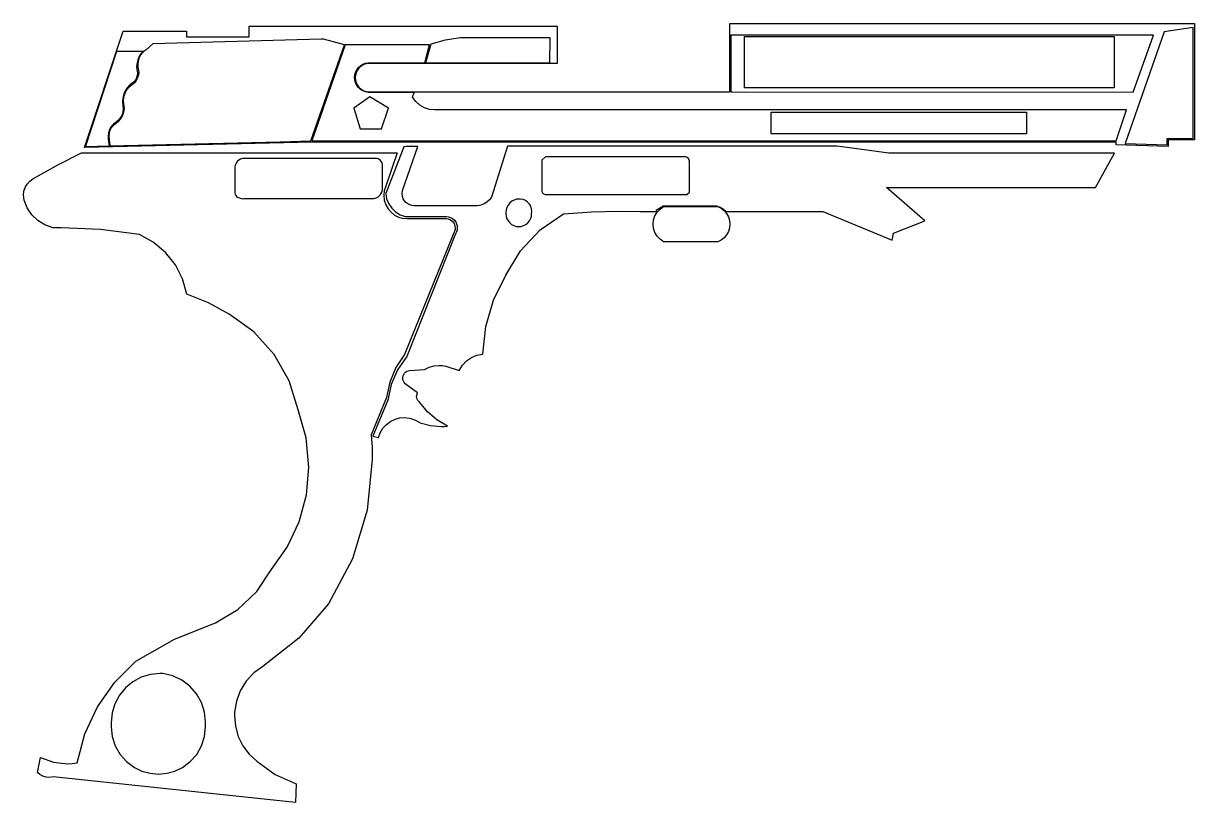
# Model space of a CAD drawing. Header units: millimetres. Extents: x 0 to 38.1, y 0 to 25.3.
import ezdxf

# ---------------------------------------------------------------- set-up
doc = ezdxf.new("R2010")
doc.units = ezdxf.units.MM

msp = doc.modelspace()

# ---------------------------------------------------------------- linework, layer by layer
for points in [[(3.24, 25.09), (5.304, 25.09), (5.304, 24.906), (7.342, 24.906), (7.342, 25.248), (17.364, 25.248), (17.364, 24.039), (11.27, 24.039), (11.256, 24.039), (11.161, 24.029), (11.069, 24), (10.986, 23.953), (10.914, 23.889), (10.857, 23.812), (10.822, 23.737), (10.8, 23.658), (10.793, 23.576), (10.8, 23.494), (10.822, 23.414), (10.857, 23.34), (10.914, 23.263), (10.986, 23.199), (11.069, 23.151), (11.161, 23.122), (11.256, 23.112), (11.27, 23.112), (22.977, 23.112), (22.977, 25.339), (38.1, 25.339), (38.1, 21.554), (37.24, 21.554), (37.24, 21.337), (35.55, 21.396), (35.554, 21.483), (9.394, 21.483), (1.992, 21.299)], [(35.838, 21.433), (37.212, 21.387), (37.212, 21.595), (38.049, 21.595), (38.049, 25.203), (37.114, 25.062)], [(9.686, 24.829), (4.208, 24.678), (3.99, 24.484), (3.898, 24.415), (3.821, 24.328), (3.764, 24.227), (3.729, 24.116), (3.717, 24.001), (3.724, 23.915), (3.751, 23.754), (3.742, 23.659), (3.714, 23.567), (3.67, 23.483), (3.61, 23.408), (3.536, 23.346), (3.438, 23.266), (3.357, 23.169), (3.296, 23.057), (3.259, 22.936), (3.247, 22.809), (3.252, 22.729), (3.272, 22.575), (3.26, 22.455), (3.224, 22.34), (3.165, 22.234), (3.087, 22.143), (2.991, 22.069), (2.918, 22.012), (2.858, 21.94), (2.813, 21.859), (2.785, 21.769), (2.775, 21.677), (2.792, 21.555), (2.81, 21.355), (8.354, 21.488), (9.352, 21.518), (10.445, 24.645), (9.759, 24.829)], [(17.131, 24.874), (14.215, 24.874), (13.725, 24.796), (13.249, 24.66), (13.08, 24.058), (17.128, 24.058)], [(23.062, 23.112), (36.097, 23.103), (36.763, 24.955), (23.01, 24.955), (23.01, 23.111)], [(23.454, 24.919), (35.485, 24.919), (35.485, 23.244), (23.454, 23.244)], [(3.037, 24.432), (3.892, 24.432), (3.803, 24.325), (3.736, 24.203), (3.696, 24.07), (3.682, 23.931), (3.685, 23.865), (3.711, 23.72), (3.704, 23.643), (3.683, 23.569), (3.648, 23.5), (3.6, 23.439), (3.474, 23.352), (3.368, 23.239), (3.289, 23.107), (3.24, 22.96), (3.224, 22.807), (3.238, 22.667), (3.246, 22.571), (3.236, 22.469), (3.208, 22.371), (3.161, 22.28), (3.099, 22.199), (3.022, 22.131), (2.931, 22.067), (2.856, 21.984), (2.8, 21.888), (2.765, 21.782), (2.753, 21.672), (2.762, 21.577), (2.793, 21.349), (2.017, 21.327)], [(13.059, 24.054), (13.209, 24.646), (10.472, 24.646), (9.385, 21.516), (35.553, 21.516), (35.887, 22.526), (13.399, 22.526), (13.381, 22.526), (13.208, 22.544), (13.043, 22.598), (12.892, 22.685), (12.763, 22.801), (12.66, 22.941), (12.71, 23.097), (11.212, 23.097), (11.124, 23.113), (11.04, 23.145), (10.964, 23.192), (10.898, 23.252), (10.844, 23.323), (10.804, 23.403), (10.779, 23.489), (10.771, 23.578), (10.779, 23.667), (10.804, 23.752), (10.844, 23.832), (10.898, 23.904), (10.964, 23.964), (11.04, 24.01), (11.124, 24.042), (11.212, 24.058), (13.05, 24.058)], [(11.27, 22.953), (10.749, 22.581), (10.953, 21.916), (11.648, 21.916), (11.882, 22.581)], [(24.324, 22.457), (32.637, 22.457), (32.637, 21.753), (24.324, 21.753)], [(12.379, 21.327), (11.786, 19.804), (11.817, 19.634), (11.883, 19.474), (11.98, 19.331), (12.105, 19.211), (12.252, 19.119), (12.415, 19.06), (13.725, 19.06), (13.752, 19.061), (13.827, 19.053), (13.898, 19.03), (13.963, 18.993), (14.019, 18.944), (14.063, 18.883), (14.09, 18.826), (14.107, 18.764), (14.113, 18.701), (14.106, 18.631), (14.086, 18.564), (14.053, 18.502), (12.47, 14.502), (12.172, 14.073), (11.963, 13.595), (11.851, 13.085), (11.362, 11.913), (11.548, 11.868), (11.607, 12.028), (11.695, 12.174), (11.811, 12.299), (11.948, 12.399), (12.103, 12.471), (12.244, 12.508), (12.391, 12.52), (12.575, 12.5), (12.752, 12.441), (12.912, 12.347), (13.245, 12.259), (13.589, 12.229), (13.693, 12.232), (13.798, 12.24), (13.454, 12.444), (13.15, 12.704), (12.894, 13.011), (12.859, 13.041), (12.83, 13.077), (12.808, 13.118), (12.795, 13.162), (12.79, 13.208), (12.823, 13.33), (12.416, 13.622), (12.384, 13.661), (12.36, 13.705), (12.345, 13.753), (12.34, 13.803), (12.353, 13.882), (12.372, 13.926), (12.398, 13.965), (12.431, 13.998), (12.469, 14.025), (12.512, 14.044), (12.558, 14.056), (13.045, 14.08), (13.196, 14.155), (13.357, 14.201), (13.525, 14.217), (13.635, 14.21), (13.743, 14.19), (14.178, 14.056), (14.281, 14.221), (14.416, 14.362), (14.576, 14.472), (14.755, 14.548), (14.946, 14.585), (15.043, 15.48), (15.295, 16.344), (15.694, 17.15), (16.171, 17.946), (16.807, 18.622), (17.572, 19.147), (18.477, 19.214), (19.385, 19.236), (20.071, 19.223), (20.575, 19.223), (20.644, 19.297), (20.725, 19.358), (20.815, 19.404), (22.547, 19.404), (22.665, 19.364), (22.772, 19.303), (22.866, 19.222), (25.706, 19.222), (26.01, 19.222), (28.265, 18.288), (28.306, 18.522), (29.323, 18.92), (28.076, 20.005), (28.471, 20.006), (34.875, 20.006), (35.493, 21.12), (28.153, 21.12), (26.476, 21.353), (15.745, 21.353), (15.227, 19.692), (15.161, 19.602), (15.08, 19.527), (14.985, 19.468), (14.882, 19.429), (14.772, 19.41), (12.708, 19.41), (12.707, 19.41), (12.635, 19.416), (12.566, 19.436), (12.501, 19.469), (12.444, 19.512), (12.395, 19.566), (12.353, 19.637), (12.327, 19.716), (12.318, 19.798), (12.335, 19.91), (12.826, 21.338), (12.462, 21.338)], [(1.887, 21.136), (12.162, 21.136), (11.786, 20.042), (11.74, 19.896), (11.725, 19.745), (11.741, 19.59), (11.789, 19.441), (11.866, 19.306), (11.96, 19.198), (12.073, 19.109), (12.2, 19.044), (12.337, 19.003), (12.48, 18.99), (12.537, 18.992), (13.743, 18.992), (13.75, 18.992), (13.813, 18.985), (13.874, 18.965), (13.929, 18.932), (13.976, 18.889), (14.013, 18.836), (14.05, 18.692), (14.044, 18.633), (14.027, 18.577), (13.999, 18.525), (12.401, 14.576), (12.12, 14.148), (11.922, 13.676), (11.812, 13.176), (11.311, 11.958), (11.34, 11.556), (11.35, 11.153), (11.188, 9.508), (10.709, 7.926), (9.93, 6.467), (8.959, 5.343), (7.789, 4.426), (7.495, 4.214), (7.247, 3.947), (7.056, 3.638), (6.928, 3.298), (6.869, 2.939), (6.866, 2.818), (6.897, 2.48), (6.988, 2.153), (7.138, 1.849), (7.341, 1.576), (7.589, 1.345), (8.193, 0.911), (8.87, 0.605), (8.847, 0), (0.973, 0.833), (0.85, 0.819), (0.74, 0.829), (0.636, 0.861), (0.539, 0.913), (0.454, 0.982), (0.551, 1.466), (0.979, 1.316), (1.43, 1.265), (1.59, 1.271), (1.748, 1.29), (2, 2.231), (2.413, 3.114), (2.971, 3.912), (3.66, 4.601), (4.911, 5.318), (6.252, 5.846), (6.98, 6.277), (7.594, 6.86), (8.063, 7.564), (8.584, 8.306), (8.968, 9.128), (9.204, 10.004), (9.283, 10.907), (9.195, 11.858), (8.934, 12.777), (8.643, 13.72), (8.155, 14.577), (7.493, 15.308), (6.688, 15.879), (6.026, 16.252), (5.32, 16.535), (5.178, 17.031), (4.942, 17.489), (4.62, 17.892), (4.225, 18.224), (3.773, 18.472), (2.504, 18.64), (1.225, 18.697), (0.957, 18.694), (0.701, 18.786), (0.47, 18.93), (0.275, 19.118), (0.123, 19.344), (0.021, 19.596), (0, 19.756), (0.014, 19.884), (0.054, 20.006), (0.119, 20.117), (0.206, 20.212), (0.311, 20.286), (1.146, 20.754)], [(21.497, 21.006), (16.981, 21.006), (16.866, 20.891), (16.866, 19.899), (16.869, 19.874), (16.877, 19.851), (16.889, 19.829), (16.905, 19.811), (16.924, 19.795), (16.945, 19.783), (16.969, 19.775), (16.993, 19.772), (21.581, 19.772), (21.666, 19.856), (21.666, 20.885), (21.652, 20.919), (21.631, 20.948), (21.604, 20.973), (21.573, 20.991), (21.539, 21.003), (21.503, 21.007)], [(11.425, 20.948), (7.127, 20.948), (7.063, 20.927), (7.005, 20.892), (6.956, 20.846), (6.917, 20.791), (6.89, 20.729), (6.878, 20.663), (6.878, 19.873), (6.878, 19.868), (6.881, 19.827), (6.892, 19.786), (6.911, 19.748), (6.935, 19.715), (6.966, 19.686), (7.111, 19.635), (7.169, 19.642), (11.33, 19.642), (11.352, 19.641), (11.414, 19.647), (11.473, 19.664), (11.529, 19.693), (11.578, 19.731), (11.619, 19.777), (11.65, 19.831), (11.671, 19.889), (11.681, 19.951), (11.681, 20.764), (11.666, 20.807), (11.643, 20.847), (11.613, 20.882), (11.577, 20.911), (11.537, 20.932), (11.493, 20.945), (11.447, 20.949)], [(16.175, 19.627), (16.132, 19.629), (16.046, 19.62), (15.963, 19.595), (15.887, 19.554), (15.821, 19.5), (15.766, 19.433), (15.725, 19.357), (15.7, 19.274), (15.692, 19.188), (15.694, 19.146), (15.703, 19.065), (15.727, 18.987), (15.767, 18.916), (15.819, 18.853), (15.882, 18.802), (15.954, 18.764), (16.032, 18.74), (16.113, 18.732), (16.194, 18.74), (16.272, 18.764), (16.344, 18.802), (16.408, 18.853), (16.46, 18.916), (16.499, 18.987), (16.524, 19.065), (16.533, 19.146), (16.541, 19.226), (16.532, 19.311), (16.505, 19.393), (16.461, 19.466), (16.404, 19.528), (16.335, 19.577), (16.258, 19.61)], [(20.827, 19.383), (22.587, 19.383), (22.697, 19.328), (22.794, 19.252), (22.874, 19.158), (22.933, 19.051), (22.97, 18.933), (22.982, 18.811), (22.97, 18.689), (22.933, 18.571), (22.874, 18.463), (22.794, 18.37), (22.697, 18.294), (22.587, 18.239), (20.827, 18.239), (20.712, 18.318), (20.617, 18.42), (20.545, 18.54), (20.501, 18.672), (20.486, 18.811), (20.501, 18.95), (20.545, 19.082), (20.617, 19.202), (20.712, 19.304)], [(4.538, 4.193), (4.443, 4.196), (4.133, 4.166), (3.835, 4.075), (3.56, 3.928), (3.319, 3.731), (3.122, 3.49), (2.975, 3.216), (2.885, 2.918), (2.854, 2.608), (2.857, 2.512), (2.856, 2.462), (2.889, 2.146), (2.986, 1.844), (3.143, 1.568), (3.354, 1.331), (3.609, 1.142), (3.855, 1.024), (4.118, 0.952), (4.39, 0.928), (4.662, 0.952), (4.926, 1.024), (5.172, 1.142), (5.427, 1.331), (5.637, 1.568), (5.794, 1.844), (5.892, 2.146), (5.924, 2.462), (5.923, 2.512), (5.927, 2.614), (5.893, 2.94), (5.793, 3.252), (5.632, 3.537), (5.416, 3.783), (5.154, 3.98), (4.857, 4.118)]]:
    msp.add_lwpolyline(points, close=True)

doc.saveas('drawing.dxf')
